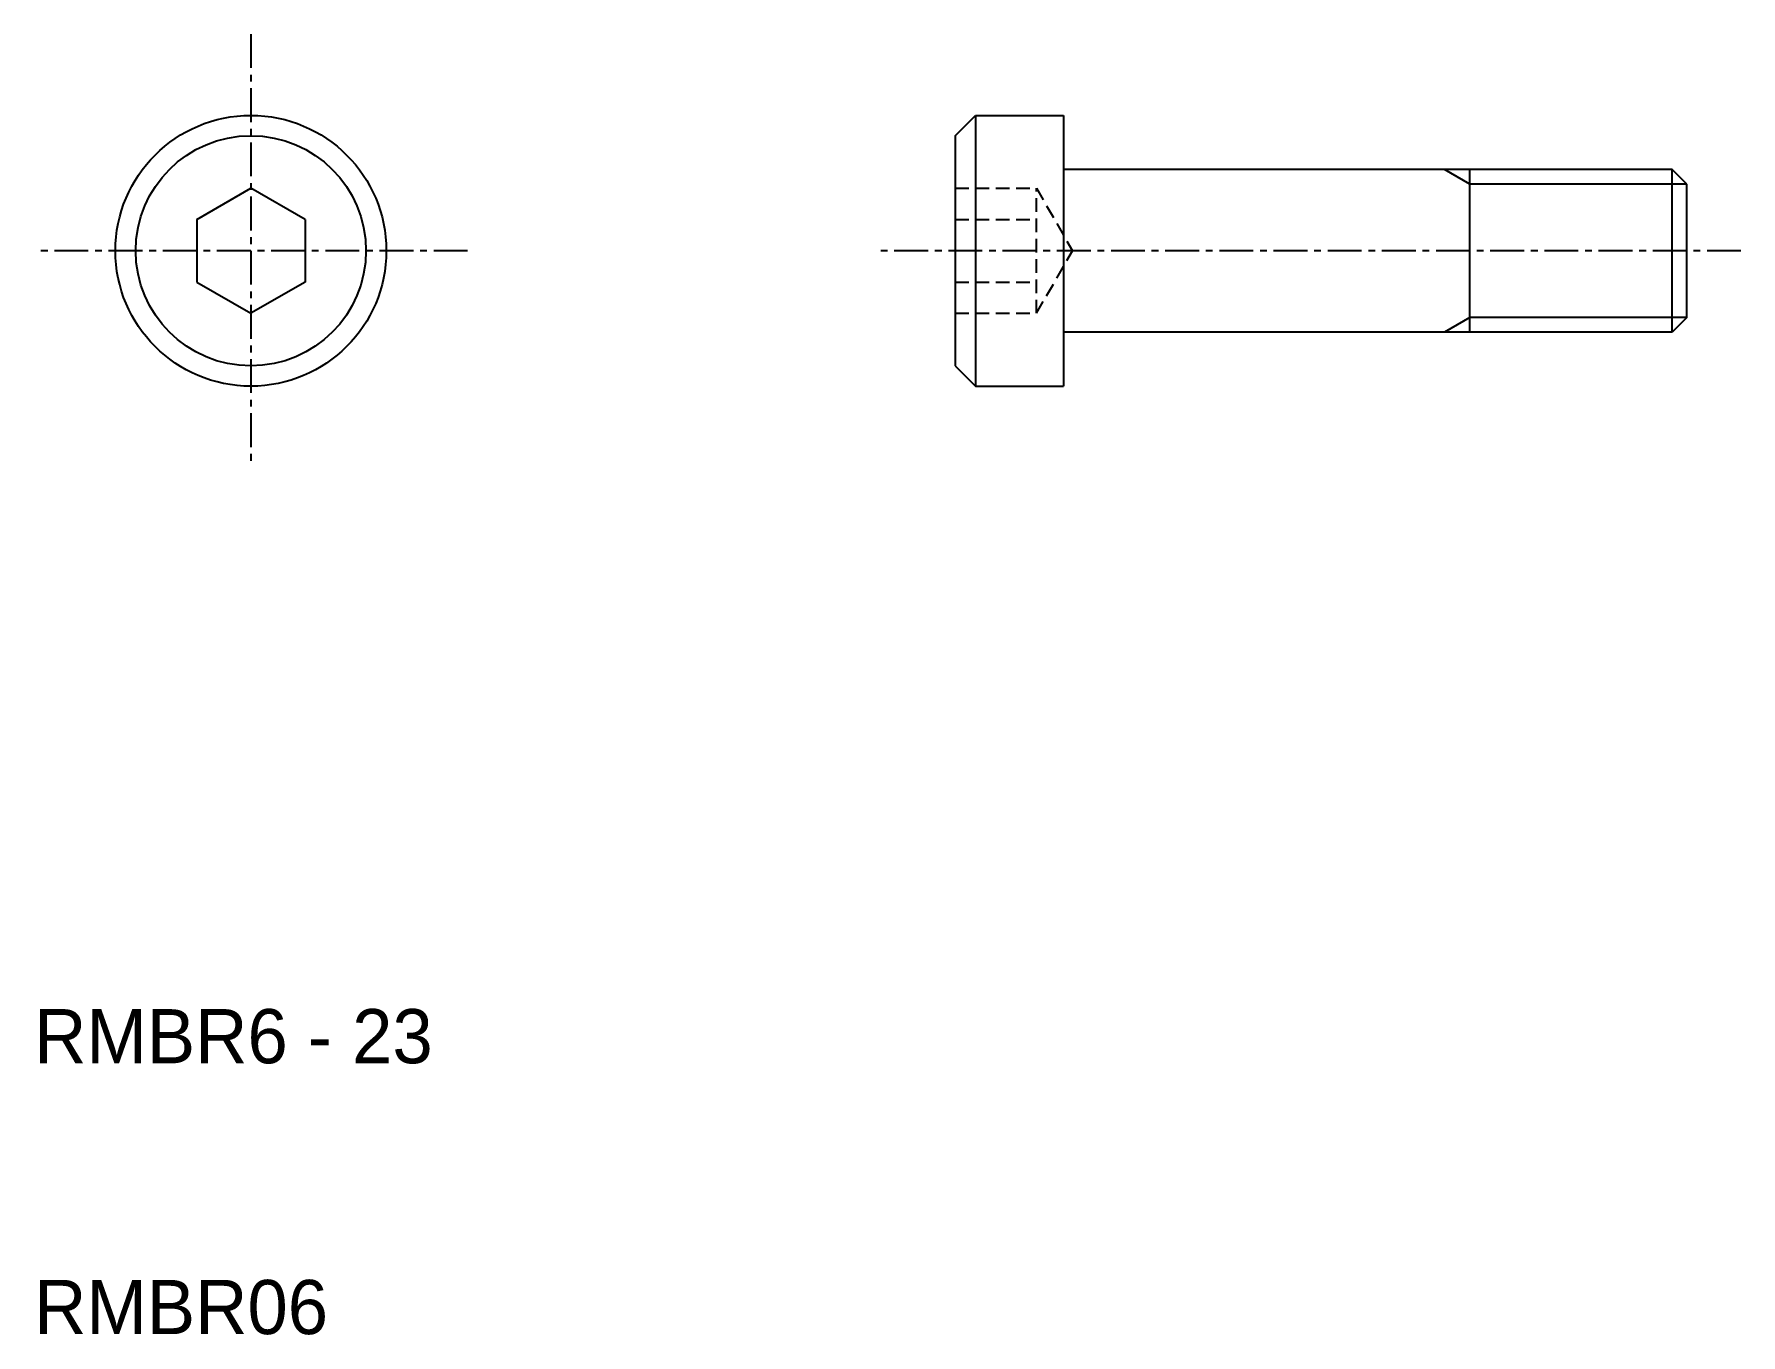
# Model space of a CAD drawing. Extents: x 10 to 73, y 10 to 58.
import ezdxf

# ---------------------------------------------------------------- set-up
doc = ezdxf.new("R2010")
doc.units = 0
doc.linetypes.add('CENTER', pattern=[2, 1.25, -0.25, 0.25, -0.25])
doc.linetypes.add('DASHED', pattern=[0.75, 0.5, -0.25])
doc.layers.get('0').update_dxf_attribs({"linetype": 'CONTINUOUS'})
doc.layers.add('CENTER', color=1, linetype='CENTER')

msp = doc.modelspace()

# ---------------------------------------------------------------- linework, layer by layer
at = {"color": 7, "linetype": 'CONTINUOUS'}
for p, q in [((44, 54.25), (44.75, 55)), ((44.75, 55), (48, 55)), ((44.75, 55), (44.75, 45)), ((48, 55), (48, 45)), ((44, 54.25), (44, 45.75)), ((70.458, 53), (48, 53)), ((63, 47), (63, 53)), ((70.458, 47), (70.458, 53)), ((71, 52.458), (70.458, 53)), ((16, 51.155), (18, 52.309)), ((20, 51.155), (18, 52.309)), ((71, 47.541), (71, 52.458)), ((16, 51.155), (16, 48.845)), ((20, 51.155), (20, 48.845)), ((16, 48.845), (18, 47.691)), ((20, 48.845), (18, 47.691)), ((71, 47.541), (70.458, 47)), ((70.458, 47), (48, 47)), ((44, 45.75), (44.75, 45)), ((44.75, 45), (48, 45))]:
    msp.add_line(p, q, dxfattribs=at)
at = {"color": 3, "linetype": 'CONTINUOUS'}
for p, q in [((63, 52.458), (62.062, 53)), ((71, 52.458), (63, 52.458)), ((63, 47.541), (62.062, 47)), ((71, 47.541), (63, 47.541))]:
    msp.add_line(p, q, dxfattribs=at)
at = {"color": 3, "linetype": 'DASHED'}
for p, q in [((44, 52.309), (47, 52.309)), ((47, 52.309), (48.333, 50)), ((47, 47.691), (47, 52.309)), ((44, 51.155), (47, 51.155)), ((47, 47.691), (48.333, 50)), ((44, 48.845), (47, 48.845)), ((44, 47.691), (47, 47.691))]:
    msp.add_line(p, q, dxfattribs=at)
at = {"color": 7, "linetype": 'CONTINUOUS'}
for radius in [5, 4.25]:
    msp.add_circle((18, 50), radius, dxfattribs=at)
at = {"layer": 'CENTER', "color": 1, "linetype": 'CENTER'}
for p, q in [((18, 58), (18, 42)), ((26, 50), (10, 50)), ((73, 50), (41, 50))]:
    msp.add_line(p, q, dxfattribs=at)

# ---------------------------------------------------------------- texts
at = {"color": 7, "linetype": 'CONTINUOUS'}
for s, p in [('RMBR6 - 23', (10, 20)), ('RMBR06', (10, 10))]:
    msp.add_text(s, height=2, dxfattribs=at).set_placement(p)

doc.saveas('drawing.dxf')
